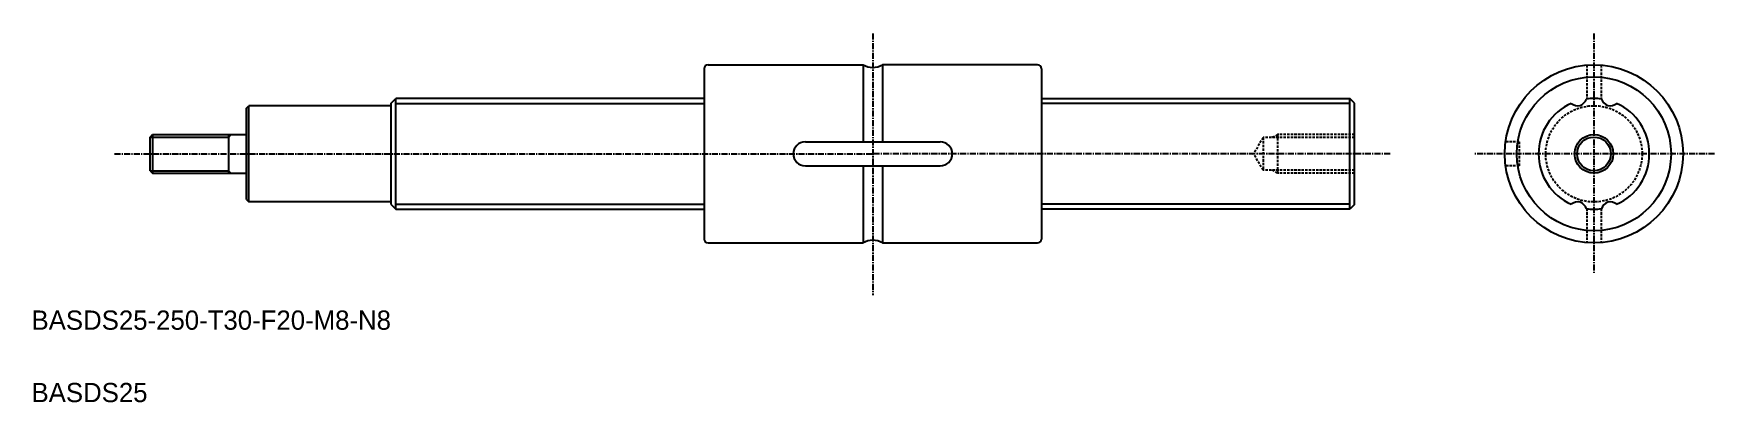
# Model space of a CAD drawing. Extents: x 74 to 423, y 64 to 140.
import ezdxf

# ---------------------------------------------------------------- set-up
doc = ezdxf.new("R2010")
doc.units = 0
doc.linetypes.add('CENTER', pattern=[2, 1.25, -0.25, 0.25, -0.25])
doc.linetypes.add('DASHED', pattern=[0.75, 0.5, -0.25])
doc.layers.get('0').update_dxf_attribs({"linetype": 'CONTINUOUS'})
doc.layers.add('CENTER', color=1, linetype='CENTER')

msp = doc.modelspace()

# ---------------------------------------------------------------- linework, layer by layer
at = {"color": 7, "linetype": 'CONTINUOUS'}
for p, q in [((213.1, 132.96), (213.1, 97.56)), ((213.9, 133.76), (246.1, 133.76)), ((246.1, 133.76), (246.1, 117.76)), ((282.3, 133.76), (250.1, 133.76)), ((250.1, 133.76), (250.1, 117.76)), ((283.1, 132.96), (283.1, 97.56)), ((148.1, 125.76), (149.1, 126.76)), ((148.1, 104.76), (148.1, 125.76)), ((213.1, 126.76), (149.1, 126.76)), ((149.1, 103.76), (149.1, 126.76)), ((149.1, 125.75), (213.1, 125.75)), ((283.1, 126.76), (347.1, 126.76)), ((347.1, 125.75), (283.1, 125.75)), ((347.1, 103.76), (347.1, 126.76)), ((348.1, 125.76), (347.1, 126.76)), ((348.1, 104.76), (348.1, 125.76)), ((118.1, 124.76), (118.6, 125.26)), ((118.1, 105.76), (118.1, 124.76)), ((148.1, 125.26), (118.6, 125.26)), ((118.6, 105.26), (118.6, 125.26)), ((98.1, 118.76), (98.6, 119.26)), ((98.1, 111.76), (98.1, 118.76)), ((98.6, 119.26), (118.1, 119.26)), ((98.6, 119.26), (98.6, 111.26)), ((114.35, 119.26), (114.35, 111.26)), ((234.1, 117.76), (262.1, 117.76)), ((98.1, 111.76), (98.6, 111.26)), ((234.1, 112.76), (262.1, 112.76)), ((246.1, 112.76), (246.1, 96.76)), ((250.1, 112.76), (250.1, 96.76)), ((98.6, 111.26), (118.1, 111.26)), ((118.1, 105.76), (118.6, 105.26)), ((148.1, 105.26), (118.6, 105.26)), ((148.1, 104.76), (149.1, 103.76)), ((149.1, 104.77), (213.1, 104.77)), ((347.1, 104.77), (283.1, 104.77)), ((348.1, 104.76), (347.1, 103.76)), ((149.1, 103.76), (213.1, 103.76)), ((347.1, 103.76), (283.1, 103.76)), ((213.9, 96.76), (246.1, 96.76)), ((250.1, 96.76), (282.3, 96.76))]:
    msp.add_line(p, q, dxfattribs=at)
at = {"color": 3, "linetype": 'DASHED'}
for p, q in [((396.29, 133.7), (396.29, 126.66)), ((399.29, 133.7), (399.29, 126.66)), ((329.1, 118.63), (327.15, 115.26)), ((348.1, 118.63), (329.1, 118.63)), ((329.1, 118.63), (329.1, 111.88)), ((332.1, 119.26), (331.02, 118.63)), ((348.1, 119.26), (332.1, 119.26)), ((332.1, 119.26), (332.1, 111.26)), ((329.1, 111.88), (327.15, 115.26)), ((382.29, 117.76), (379.46, 117.76)), ((382.29, 117.76), (382.29, 112.76)), ((348.1, 111.88), (329.1, 111.88)), ((332.1, 111.26), (331.02, 111.88)), ((382.29, 112.76), (379.46, 112.76)), ((348.1, 111.26), (332.1, 111.26)), ((396.29, 103.86), (396.29, 96.82)), ((399.29, 103.86), (399.29, 96.82))]:
    msp.add_line(p, q, dxfattribs=at)
at = {"color": 3, "linetype": 'CONTINUOUS'}
for p, q in [((98.1, 118.76), (114.35, 118.76)), ((114.35, 118.76), (114.85, 119.26)), ((98.1, 111.76), (114.35, 111.76)), ((114.35, 111.76), (114.85, 111.26))]:
    msp.add_line(p, q, dxfattribs=at)
at = {"color": 7, "linetype": 'CONTINUOUS'}
for radius in [18.5, 16, 3.5]:
    msp.add_circle((397.79, 115.26), radius, dxfattribs=at)
at = {"color": 3, "linetype": 'DASHED'}
msp.add_circle((397.79, 115.26), 10, dxfattribs=at)
at = {"color": 3, "linetype": 'CONTINUOUS'}
msp.add_circle((397.79, 115.26), 4, dxfattribs=at)
at = {"color": 7, "linetype": 'CONTINUOUS'}
for centre, radius, start, end in [((213.9, 132.96), 0.8, 90, 180), ((248.1, 137.22), 4, 239.9999, 299.9999), ((282.3, 132.96), 0.8, 0, 90), ((397.79, 115.26), 11.5, 114.2232, 245.7768), ((394.46, 127.48), 2.22, 231.3441, 281.7117), ((394.14, 127.39), 2.22, 290.2883, 340.6559), ((397.79, 115.26), 11.5, 82.2232, 97.7768), ((401.45, 127.39), 2.22, 199.3441, 249.7116), ((401.13, 127.48), 2.22, 258.2882, 308.6559), ((397.79, 115.26), 11.5, 294.2232, 65.7768), ((234.1, 115.26), 2.5, 90, 270), ((262.1, 115.26), 2.5, 270, 90), ((394.46, 103.04), 2.22, 78.2883, 128.6559), ((394.14, 103.13), 2.22, 19.3441, 69.7117), ((401.45, 103.13), 2.22, 110.2883, 160.6559), ((401.13, 103.04), 2.22, 51.3441, 101.7117), ((397.79, 115.26), 11.5, 262.2232, 277.7768), ((213.9, 97.56), 0.8, 180, 270), ((248.1, 93.29), 4, 60, 120), ((282.3, 97.56), 0.8, 270, 0)]:
    msp.add_arc(centre, radius, start, end, dxfattribs=at)
at = {"layer": 'CENTER', "color": 1, "linetype": 'CENTER'}
for p, q in [((248.1, 140.26), (248.1, 85.86)), ((397.79, 140.26), (397.79, 90.26)), ((90.7, 115.26), (248.1, 115.26)), ((355.5, 115.26), (248.1, 115.26)), ((422.79, 115.26), (372.79, 115.26))]:
    msp.add_line(p, q, dxfattribs=at)

# ---------------------------------------------------------------- texts
at = {"color": 7, "linetype": 'CONTINUOUS'}
for s, p in [('BASDS25-250-T30-F20-M8-N8', (73.47, 78.7)), ('BASDS25', (73.47, 63.65))]:
    msp.add_text(s, height=4, dxfattribs=at).set_placement(p)

doc.saveas('drawing.dxf')
